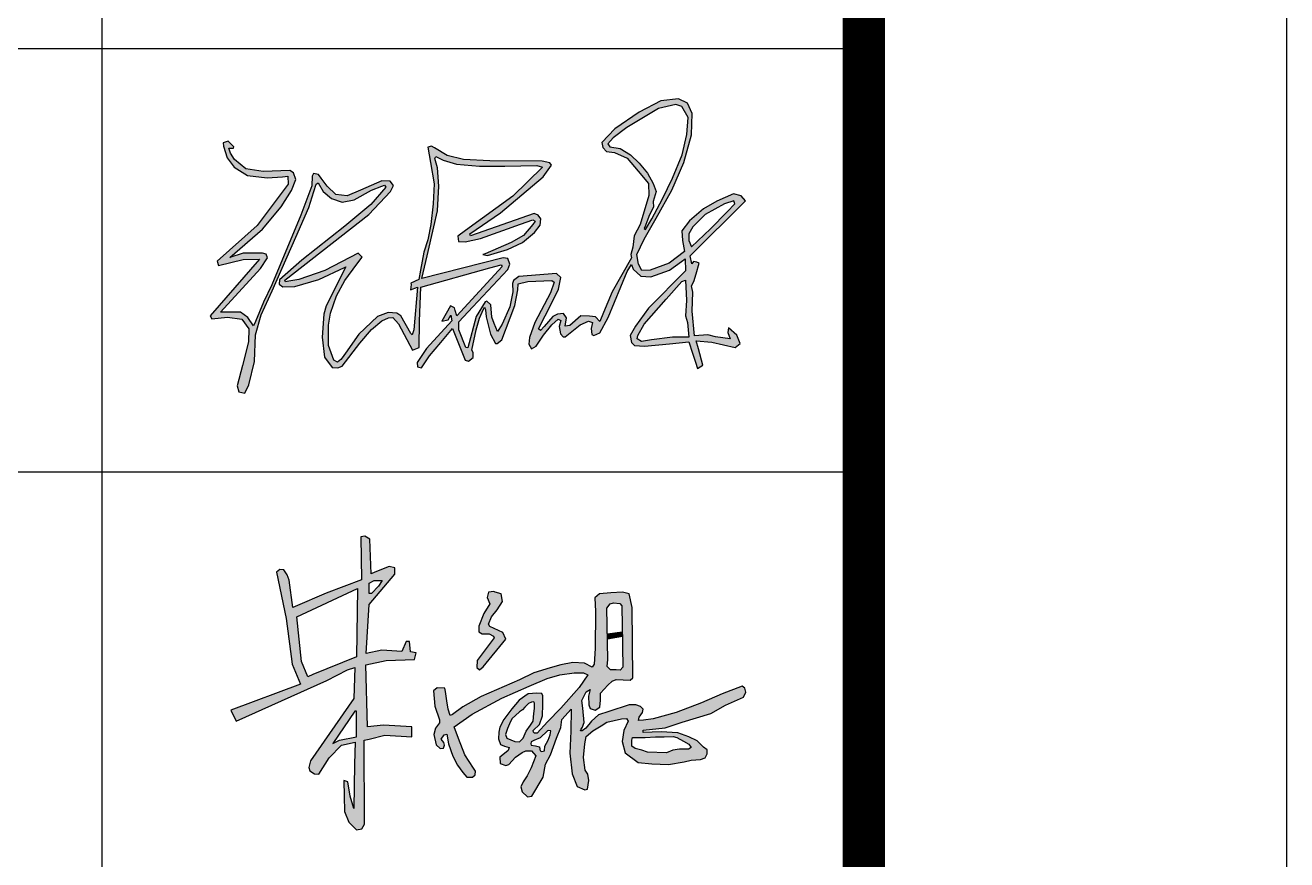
# Model space of a CAD drawing. Extents: x -409572 to -157272, y 600795 to 878326.
# Drawn here: x -338254 to -335272, y 856673 to 858645 of the extents above; entities that cross this region are included whole.
import ezdxf

# ---------------------------------------------------------------- set-up
doc = ezdxf.new("R2010")
doc.units = 0
doc.header["$LTSCALE"] = 1000
doc.header["$MEASUREMENT"] = 0
doc.layers.get('0').update_dxf_attribs({"linetype": 'CONTINUOUS'})
doc.layers.add('PUB_TITLE', color=4, linetype='CONTINUOUS')
doc.layers.add('TWT_TITLE', color=7, linetype='CONTINUOUS')

msp = doc.modelspace()

# ---------------------------------------------------------------- hatches: boundary and pattern name
h = msp.add_hatch(color=256)
h.paths.add_polyline_path([(-336702.3, 858039.5), (-336693.3, 858042.2), (-336690.9, 857994.4), (-336693.3, 857958.2), (-336688.4, 857942.7), (-336685.6, 857907.6), (-336724, 857908.2), (-336773.4, 857901.3), (-336797.1, 857897.9), (-336807.7, 857904), (-336805.7, 857911.8), (-336790.9, 857938.7), (-336738.9, 857997.9)], flags=16)
h.paths.add_polyline_path([(-336790.7, 858164.4), (-336787.8, 858162.5), (-336772.7, 858187.4), (-336747.3, 858234.7), (-336724.1, 858283.8), (-336701.5, 858338.9), (-336690.2, 858386.6), (-336687.3, 858427.2), (-336702.2, 858452.7), (-336716.4, 858458), (-336756.8, 858448.6), (-336832.2, 858403.2), (-336864.1, 858378.8), (-336876.9, 858365.1), (-336872.3, 858357.6), (-336847.3, 858353.8), (-336823.4, 858338.8), (-336802.6, 858319.3), (-336782.9, 858295.4), (-336769.6, 858271.2), (-336762.9, 858252.4), (-336769.9, 858228.3), (-336769.2, 858215.9), (-336779.8, 858193.3), (-336787.8, 858172)], flags=16)
h.paths.add_polyline_path([(-336685.1, 858136.3), (-336679.3, 858121.4), (-336634.2, 858163.6), (-336594.9, 858204.4), (-336576.9, 858223), (-336578.7, 858230), (-336600.9, 858222.7), (-336647, 858198), (-336675.6, 858168.4), (-336685.1, 858152)], flags=16)
h.paths.add_polyline_path([(-337761.9, 858354.4), (-337760.9, 858358), (-337774.5, 858371.2), (-337786.3, 858367), (-337785.4, 858358.9), (-337776.5, 858331.9), (-337760.2, 858309.6), (-337728.4, 858290.2), (-337681.7, 858284.7), (-337645.5, 858287.1), (-337632.9, 858288), (-337632.5, 858269.6), (-337706, 858172), (-337800.4, 858087.1), (-337797, 858077.5), (-337738.8, 858091), (-337700.4, 858092.2), (-337816.8, 857958.4), (-337812.5, 857950.8), (-337776.2, 857954.9), (-337742.1, 857950.5), (-337725.7, 857927.8), (-337726, 857896.5), (-337740.4, 857840.7), (-337752.9, 857792.7), (-337748.8, 857779), (-337734.9, 857775.7), (-337725.4, 857795.1), (-337712.1, 857850.2), (-337709.8, 857913.6), (-337696.5, 857961), (-337669.9, 858017.1), (-337614.6, 858144), (-337583.9, 858214.6), (-337572.1, 858252), (-337566.6, 858269.7), (-337561.8, 858272.5), (-337549.6, 858252.1), (-337529.9, 858235.4), (-337504.8, 858227), (-337476.2, 858232.4), (-337435.8, 858255.1), (-337411, 858264.6), (-337404.5, 858267.1), (-337401.2, 858262.3), (-337437.4, 858221.5), (-337498.2, 858169.8), (-337600.4, 858089.8), (-337652.6, 858043.6), (-337653.6, 858033.1), (-337645.1, 858026.9), (-337616.9, 858027.2), (-337559.9, 858044.3), (-337499.2, 858072.8), (-337496.1, 858074.3), (-337542.5, 857982.1), (-337548, 857962.3), (-337552.3, 857908.2), (-337546.4, 857860.4), (-337528.1, 857835.9), (-337514.7, 857835), (-337504.5, 857839.6), (-337463.3, 857893.5), (-337435.3, 857925.6), (-337411, 857946.7), (-337395, 857953.7), (-337384.8, 857954.6), (-337371.7, 857939), (-337338.2, 857877.1), (-337322.5, 857883.3), (-337322.4, 857945.9), (-337318.6, 858025.8), (-337155.9, 858071.5), (-337129, 858078.7), (-337126.6, 858074.6), (-337233.6, 857958), (-337237.6, 857970.5), (-337239.6, 857976.8), (-337248.5, 857982), (-337269.2, 857945.6), (-337254.3, 857948.6), (-337248.2, 857960.1), (-337245.2, 857946.2), (-337305.6, 857880.9), (-337327.5, 857847.6), (-337326.6, 857837.9), (-337317.2, 857835.2), (-337298.3, 857863.7), (-337271.6, 857895.3), (-337243.8, 857928.2), (-337214.4, 857853.6), (-337206.5, 857851.4), (-337195.3, 857859.9), (-337195, 857871.2), (-337198.2, 857877), (-337187.9, 857925.5), (-337180.1, 857953), (-337170.7, 857973.9), (-337168.7, 857978.4), (-337165.7, 857972.6), (-337164.2, 857956.2), (-337154.4, 857915), (-337142.4, 857893.2), (-337138.1, 857893.1), (-337127.6, 857901.8), (-337108, 857953.4), (-337096.8, 857983), (-337089.2, 858019.8), (-337089.1, 858034), (-337066, 858039.4), (-337009, 858041.8), (-337003.6, 858037.9), (-337012.1, 858012.4), (-337049.6, 857942.3), (-337062.1, 857906.9), (-337063.6, 857891), (-337057.5, 857880.2), (-337046.1, 857886.3), (-337028.7, 857912.4), (-337009.5, 857936.9), (-336994.1, 857950.5), (-336988.3, 857947.3), (-336992.1, 857932.7), (-336989.1, 857915.6), (-336982.8, 857908.3), (-336977.7, 857908.7), (-336942.1, 857936.8), (-336922.8, 857945.8), (-336913.4, 857942.6), (-336916, 857928.2), (-336915, 857914.5), (-336909.8, 857911.5), (-336896, 857918.4), (-336875.7, 857954.6), (-336831.1, 858063.1), (-336820.7, 858079.4), (-336817, 858068.4), (-336798.8, 858051.8), (-336775.5, 858050.5), (-336731, 858066), (-336702.6, 858086.8), (-336694.2, 858093), (-336693.5, 858064.4), (-336780.8, 857976.2), (-336811.8, 857933.8), (-336823.7, 857911.4), (-336820.6, 857894.9), (-336813.5, 857887.8), (-336790.5, 857886.5), (-336731.4, 857892.1), (-336685.5, 857896.5), (-336676.8, 857870.1), (-336669.7, 857848.4), (-336665, 857834.1), (-336652.2, 857841.5), (-336662.8, 857880), (-336668.1, 857899.4), (-336630.8, 857895.8), (-336575.7, 857883.7), (-336563.9, 857892.7), (-336572, 857912.3), (-336591.3, 857930), (-336593.5, 857919.1), (-336587.5, 857903.9), (-336622.7, 857908.3), (-336640.2, 857913), (-336672.1, 857911.2), (-336677.5, 857969.2), (-336676.2, 858014.2), (-336679, 858028.9), (-336673.5, 858039.1), (-336668.3, 858057.8), (-336661.3, 858082.5), (-336666.7, 858085.3), (-336674.6, 858086.3), (-336678.5, 858081.1), (-336682.4, 858100.4), (-336551.3, 858229.7), (-336561.4, 858241.9), (-336580, 858246.2), (-336619.2, 858229), (-336650.7, 858210.8), (-336684.1, 858183.1), (-336701.7, 858158.8), (-336700.7, 858136.5), (-336695.3, 858110.2), (-336731.9, 858082.9), (-336776.8, 858066.3), (-336796.8, 858065.7), (-336804.5, 858080.2), (-336808.3, 858103.5), (-336790.7, 858139.6), (-336762.3, 858188.8), (-336725.3, 858255.3), (-336697.3, 858320.9), (-336679.4, 858386.1), (-336677.6, 858436.2), (-336688.9, 858461.2), (-336709.8, 858471.4), (-336751.6, 858466.6), (-336802.9, 858439.2), (-336860.3, 858399.8), (-336891.3, 858368.2), (-336888.3, 858355.7), (-336880, 858346.7), (-336860.9, 858344.4), (-336831.1, 858330.7), (-336805.4, 858300.3), (-336780.4, 858270.6), (-336779.8, 858242.5), (-336800.1, 858174.1), (-336814.4, 858147.3), (-336818, 858120.5), (-336822.6, 858103), (-336821.1, 858095.3), (-336866.3, 858015.1), (-336886.9, 857966), (-336895.8, 857944.8), (-336906.1, 857956.2), (-336920.1, 857957.1), (-336940.4, 857958.5), (-336967, 857935.1), (-336977.3, 857933.7), (-336974.9, 857953.8), (-336981.5, 857963.6), (-336996, 857962.2), (-337007.1, 857956.4), (-337027.6, 857933.4), (-337036.1, 857923.8), (-337040.9, 857927.5), (-337025, 857958), (-337009.6, 857988.8), (-336993.5, 858021), (-336987.7, 858048.6), (-336998.3, 858057.9), (-337087.6, 858050.9), (-337099.5, 858041.8), (-337102.5, 858034.5), (-337101.3, 858015.1), (-337108.8, 857979.4), (-337126.6, 857938.2), (-337134.5, 857926.1), (-337137.9, 857920.9), (-337145.2, 857940.3), (-337150.9, 857955.4), (-337153.5, 857984.5), (-337162.6, 857993.2), (-337167, 857991.5), (-337187.8, 857956.8), (-337207.9, 857883), (-337212.5, 857883.2), (-337229.3, 857924.8), (-337229.3, 857938.2), (-337229.3, 857944.3), (-337196, 857979.2), (-337113.3, 858067.7), (-337108.1, 858080.4), (-337113.5, 858093.5), (-337124.4, 858095.3), (-337316.4, 858046.2), (-337304.1, 858100.1), (-337288.5, 858168.3), (-337279.7, 858206.7), (-337276.6, 858264.6), (-337279.1, 858308.4), (-337285.6, 858330.1), (-337283.1, 858334.8), (-337265.7, 858326.1), (-337234.6, 858316.7), (-337179.9, 858311.6), (-337120.5, 858312.3), (-337044.5, 858313.3), (-337031.1, 858309.5), (-337101.7, 858240.7), (-337212.9, 858160.2), (-337231.3, 858146.9), (-337229.5, 858134.2), (-337214.3, 858132.8), (-337178.1, 858141.1), (-337083.3, 858175.1), (-337054.3, 858185.5), (-337048.8, 858182), (-337053.8, 858173.7), (-337075.9, 858148.3), (-337105.2, 858131.3), (-337136.4, 858118), (-337166.5, 858105), (-337172.2, 858103.1), (-337161.3, 858101.2), (-337113.9, 858115.4), (-337078.8, 858131.8), (-337050.1, 858155.3), (-337037, 858172.7), (-337035.2, 858187.4), (-337041.7, 858196.3), (-337050.9, 858199.7), (-337201.7, 858147.6), (-337202.7, 858151.7), (-337130.6, 858201.9), (-337029.8, 858287.1), (-337010.3, 858314.6), (-337013.6, 858319.5), (-337031.8, 858323.8), (-337155.8, 858324.4), (-337217.9, 858327.6), (-337256.8, 858337.4), (-337286.8, 858355.3), (-337293.6, 858359.3), (-337302.5, 858356.6), (-337296.2, 858320.9), (-337287.3, 858270.1), (-337289.6, 858222.7), (-337295.3, 858174.2), (-337302.5, 858137.7), (-337311.4, 858108.8), (-337319.7, 858066), (-337323.9, 858044.4), (-337342.4, 858035.2), (-337341.9, 858032.6), (-337342.9, 858019.3), (-337326.6, 858026), (-337335.3, 857924.8), (-337339.2, 857913.5), (-337342.2, 857916.2), (-337366.3, 857958), (-337375.9, 857964.6), (-337396.3, 857966.1), (-337421.4, 857956.5), (-337465.5, 857914.9), (-337497.3, 857869.8), (-337504.9, 857859), (-337507.6, 857855.1), (-337515.7, 857848.7), (-337524.4, 857853.8), (-337536.9, 857888), (-337536.9, 857936.3), (-337532, 857964.8), (-337518, 858005.3), (-337498.7, 858041.9), (-337470.3, 858080), (-337457.9, 858096.7), (-337467.2, 858106.5), (-337545.5, 858065.2), (-337606.9, 858044), (-337630.6, 858040.1), (-337638.7, 858038.8), (-337640.2, 858042.6), (-337441.8, 858197.4), (-337390.3, 858252.2), (-337383.6, 858266.1), (-337391.5, 858276.2), (-337410.8, 858277.5), (-337461.6, 858255.3), (-337493, 858241.5), (-337519.4, 858245.3), (-337540.3, 858264.8), (-337554.6, 858283.9), (-337560.8, 858292.1), (-337572.2, 858294.4), (-337575.8, 858288.2), (-337576.6, 858265.7), (-337602.2, 858196.2), (-337671.3, 858031.7), (-337690.8, 857990.7), (-337710, 857944.6), (-337714.3, 857934.3), (-337728.1, 857954.2), (-337745.5, 857966.8), (-337763.5, 857966.8), (-337792.4, 857966.8), (-337698.2, 858070), (-337681.2, 858095.5), (-337684.6, 858104.1), (-337693.4, 858106.7), (-337738.6, 858106.2), (-337770.5, 858096.3), (-337693.5, 858162.9), (-337649.1, 858215.5), (-337624.2, 858254.3), (-337614.2, 858280.4), (-337619.6, 858295.8), (-337628.8, 858302), (-337691.4, 858299.5), (-337732.5, 858305.3), (-337759.1, 858327.7), (-337768.6, 858342.7), (-337772.4, 858354.3)])
h = msp.add_hatch(color=7)
h.paths.add_polyline_path([(-337448.8, 857133.2), (-337400.5, 857143.9), (-337334.1, 857146.2), (-337329.7, 857162), (-337343.1, 857163.9), (-337345.7, 857188.6), (-337353.5, 857188.8), (-337363.4, 857165.2), (-337410.9, 857167.9), (-337447.9, 857160.1), (-337441.1, 857275.8), (-337380.6, 857347.9), (-337380.3, 857362.8), (-337394, 857366.1), (-337427.2, 857352.5), (-337436.6, 857348.9), (-337439.1, 857430.7), (-337451.3, 857437.9), (-337460.5, 857436.1), (-337459, 857334.7), (-337542.7, 857303), (-337615.8, 857271), (-337621.6, 857269.1), (-337630, 857333.4), (-337635.1, 857346), (-337642.9, 857357.7), (-337652, 857358.4), (-337659.7, 857352.5), (-337637.1, 857243), (-337622.6, 857135.3), (-337603.1, 857088), (-337768.1, 857026.1), (-337755.6, 857000.6), (-337541.3, 857096.4), (-337492.5, 857121.7), (-337475.2, 857127.5), (-337477.2, 857053.6), (-337579.8, 856906.9), (-337583.9, 856891), (-337581.2, 856882.9), (-337570.2, 856876.2), (-337559.8, 856875.3), (-337535.6, 856913.3), (-337506.2, 856944), (-337473.7, 856951), (-337475.6, 856898.8), (-337477.3, 856793.9), (-337486.2, 856822.7), (-337491.6, 856857.1), (-337501.1, 856860), (-337500.1, 856823.3), (-337499.1, 856787.2), (-337489.2, 856761.6), (-337470.7, 856743.9), (-337458.1, 856746.1), (-337452.3, 856757.2), (-337453, 856955.4), (-337441.3, 856958), (-337404, 856967), (-337340.1, 856963.4), (-337340.1, 856987.3), (-337406.8, 856991), (-337445, 856986.9)])
h.paths.add_polyline_path([(-337471.3, 857152.5), (-337573.9, 857110.7), (-337585.6, 857105), (-337600.8, 857141.7), (-337612, 857246.7), (-337468.2, 857314.2)], flags=16)
h.paths.add_polyline_path([(-337471.3, 857024.2), (-337471.3, 856963.1), (-337510.8, 856955.2), (-337527.2, 856947.7), (-337474.8, 857024.2)], flags=16)
h.paths.add_polyline_path([(-337441.1, 857301.9), (-337441.1, 857326.4), (-337429.2, 857332.9), (-337410.3, 857332.9), (-337418.6, 857319.5), (-337435.2, 857302.3)], flags=16)
h = msp.add_hatch(color=7)
h.paths.add_polyline_path([(-336857.5, 857099), (-336823.9, 857097), (-336818, 857102.9), (-336819.3, 857269), (-336826.3, 857301.4), (-336842.4, 857305), (-336869.4, 857303.7), (-336896.5, 857300.9), (-336907.9, 857291.7), (-336906, 857259.4), (-336906.5, 857172.4), (-336909.2, 857135.2), (-336913.9, 857128.2), (-336931.7, 857137.6), (-336959.3, 857139.1), (-336988, 857133.7), (-337013.4, 857126.4), (-337051.8, 857114.4), (-337085.4, 857097.8), (-337176.2, 857059), (-337219.5, 857034.2), (-337244.3, 857015.8), (-337249.5, 857013.9), (-337254.2, 857029), (-337257.1, 857048.5), (-337260.2, 857070.2), (-337262, 857078.5), (-337280.4, 857078.9), (-337289.1, 857072.1), (-337285.9, 857035.5), (-337274.4, 857003.3), (-337274.6, 856996.4), (-337284.1, 856983.5), (-337288.3, 856968.6), (-337283, 856944.3), (-337273.2, 856935.9), (-337265.6, 856936.5), (-337262.8, 856944), (-337264.5, 856949.9), (-337270.6, 856958), (-337264, 856968.3), (-337257.3, 856969.7), (-337253.7, 856947), (-337243.6, 856917.9), (-337232.1, 856896), (-337219.8, 856879), (-337210.5, 856868.3), (-337197, 856867.7), (-337190.1, 856873.2), (-337189.7, 856882.4), (-337194.6, 856889.3), (-337215.2, 856921), (-337230.1, 856959.2), (-337240.4, 856987.2), (-337197.5, 857017), (-337127.7, 857054.9), (-337062.8, 857083.3), (-337019.9, 857101.3), (-336990.5, 857109.8), (-336956.1, 857114.8), (-336934.1, 857114.8), (-336924.2, 857109.5), (-336944.8, 857079.8), (-336988, 857030.8), (-337019.2, 856998.5), (-337043.6, 856972), (-337050.5, 856972.3), (-337052.6, 856974.6), (-337053.3, 856977.9), (-337038.1, 856992.6), (-337031.1, 857012.7), (-337030.4, 857039.4), (-337030.2, 857060.4), (-337032.5, 857065.6), (-337044.5, 857066.6), (-337064.8, 857065.2), (-337086.5, 857049.9), (-337103.6, 857029.7), (-337122.4, 857004), (-337131.9, 856986), (-337134.4, 856974.5), (-337135.4, 856958.7), (-337130.7, 856945.3), (-337120.9, 856941.5), (-337110.2, 856938), (-337112.6, 856931.2), (-337125, 856920.8), (-337132, 856915), (-337131.5, 856900.5), (-337118.1, 856895.5), (-337110.8, 856897.8), (-337095.1, 856915.2), (-337079.7, 856925.9), (-337070.7, 856930.6), (-337057.5, 856929.9), (-337047.3, 856918.4), (-337058, 856889.8), (-337067.5, 856871.4), (-337076.7, 856856.9), (-337082.2, 856844.9), (-337079.7, 856833), (-337066.5, 856821.8), (-337056.5, 856823), (-337029.9, 856867.6), (-337023.9, 856898.8), (-337012.3, 856920.8), (-336998.3, 856959.8), (-336988, 856985.3), (-336985.8, 857004.6), (-336963.4, 857028.3), (-336964.3, 856976.8), (-336966.9, 856924.5), (-336960.9, 856876.1), (-336949.1, 856846.2), (-336930.9, 856837.7), (-336924.7, 856839.9), (-336921.9, 856860.3), (-336924.1, 856875), (-336930.7, 856884.2), (-336934.3, 856914.2), (-336931.5, 856946.7), (-336927.9, 856963.8), (-336912.5, 856977.8), (-336892.9, 856989.6), (-336879.4, 856998.2), (-336844.9, 857005.5), (-336832.9, 857006.6), (-336829, 857000.3), (-336839.3, 856978.4), (-336843.2, 856952.6), (-336835.8, 856925.7), (-336804.9, 856902.3), (-336773, 856899.8), (-336733.7, 856897.7), (-336696.5, 856904.4), (-336680.2, 856908.3), (-336657.9, 856909.4), (-336646.5, 856914), (-336642.3, 856923.5), (-336641.7, 856932.3), (-336651, 856938.8), (-336665.9, 856953.9), (-336685.2, 856963.5), (-336711.1, 856972.9), (-336750.7, 856975.3), (-336793.5, 856973.7), (-336793.3, 856978.7), (-336741.2, 856984.4), (-336700.9, 856997.6), (-336633, 857018.1), (-336599.1, 857038.2), (-336556.2, 857057), (-336550.3, 857068.9), (-336553, 857078.6), (-336559.7, 857083.1), (-336606.3, 857064.8), (-336655.1, 857043.3), (-336715.6, 857020.9), (-336769.3, 857006.2), (-336792.6, 857002.6), (-336804.2, 857002.2), (-336803, 857010), (-336795.1, 857021.1), (-336793.7, 857028.4), (-336799.7, 857034.6), (-336811, 857039), (-336826.7, 857039), (-336874.6, 857023.4), (-336899.2, 857015.5), (-336915.2, 857000), (-336929.2, 856983.9), (-336937.7, 856977.3), (-336941.2, 856977.6), (-336939.8, 856981.2), (-336936.7, 856986.2), (-336934.1, 856993.4), (-336932.4, 856997.5), (-336935.8, 857030.8), (-336938, 857049.2), (-336928.3, 857069.6), (-336918.8, 857075.1), (-336922.6, 857059.6), (-336922.1, 857039), (-336918.6, 857030.5), (-336906.4, 857026), (-336895.4, 857033.3), (-336894.4, 857049.7), (-336894.4, 857066.7), (-336876.5, 857085.1), (-336866.8, 857095.1)])
h.paths.add_polyline_path([(-336878.3, 857129.2), (-336876.6, 857145.7), (-336879.1, 857267.6), (-336871.1, 857277.8), (-336863.6, 857279.8), (-336848.1, 857278.5), (-336843.5, 857273.1), (-336841.5, 857128.2), (-336848, 857121.1), (-336857, 857122), (-336870.2, 857121.7)], flags=16)
h.paths.add_polyline_path([(-336818.7, 856961.4), (-336788.6, 856961.8), (-336764.5, 856963.3), (-336743.7, 856963.5), (-336722.4, 856964.3), (-336713.9, 856961.4), (-336697.7, 856952.9), (-336685.3, 856946), (-336680, 856937.8), (-336685.9, 856934.2), (-336707.2, 856934), (-336723, 856931.7), (-336737.9, 856925.6), (-336783.2, 856926.9), (-336796.3, 856931.7), (-336812.4, 856935.4), (-336820.1, 856940.9), (-336819.9, 856955.7)], flags=16)
h.paths.add_polyline_path([(-337050.4, 857042.5), (-337050.1, 857030.6), (-337051.6, 857018.2), (-337053.6, 857000.5), (-337059.6, 856990.7), (-337069.5, 856976.8), (-337077.3, 856960.4), (-337085.7, 856951.4), (-337096.9, 856952.4), (-337115.9, 856959.9), (-337118.6, 856969.1), (-337114.1, 856982.8), (-337109.2, 856994.3), (-337103.4, 857006), (-337085.4, 857022.4), (-337078.9, 857027), (-337072.7, 857033.6), (-337064.4, 857041.8), (-337057.4, 857045.6), (-337051.8, 857045.7)], flags=16)
h.paths.add_polyline_path([(-337011.2, 856977.2), (-337012.8, 856968), (-337017.6, 856955.7), (-337026, 856941.1), (-337026.6, 856930), (-337033, 856928.8), (-337036.4, 856930.5), (-337037.6, 856934.2), (-337038, 856939.4), (-337047.7, 856942.3), (-337058, 856943.5), (-337058.6, 856947.1), (-337058.1, 856951.1), (-337052.1, 856954.9), (-337036.4, 856961.2), (-337019.1, 856977.2), (-337017.3, 856978.3)], flags=16)
for points in [[(-337117.8, 857194.4), (-337124.8, 857209.8), (-337155.4, 857224.4), (-337158.6, 857229.4), (-337152.1, 857246.6), (-337138.2, 857263.2), (-337125.5, 857282.8), (-337129.1, 857301.6), (-337143.4, 857305), (-337146.5, 857307), (-337158.7, 857305.5), (-337162.2, 857292.6), (-337155.7, 857277.4), (-337170.2, 857254.5), (-337181.9, 857224.6), (-337181.8, 857211.8), (-337174.1, 857206.7), (-337157.3, 857206.7), (-337147, 857201.6), (-337145.5, 857197.5), (-337185.9, 857143.5), (-337186.4, 857127.3), (-337180.4, 857121.8), (-337171.2, 857128.5)], [(-336842.6, 857211.8), (-336877.9, 857206.7), (-336877.6, 857194), (-336842.5, 857200.7)]]:
    msp.add_hatch(color=7).paths.add_polyline_path(points)

# ---------------------------------------------------------------- linework, layer by layer
for p, q in [((-336751.6, 858466.6), (-336802.9, 858439.2)), ((-336709.8, 858471.4), (-336751.6, 858466.6)), ((-336688.9, 858461.2), (-336709.8, 858471.4)), ((-336802.9, 858439.2), (-336860.3, 858399.8)), ((-336756.8, 858448.6), (-336832.2, 858403.2)), ((-336716.4, 858458), (-336756.8, 858448.6)), ((-336702.2, 858452.7), (-336716.4, 858458)), ((-336687.3, 858427.2), (-336702.2, 858452.7)), ((-336677.6, 858436.2), (-336688.9, 858461.2)), ((-336679.4, 858386.1), (-336677.6, 858436.2)), ((-336690.2, 858386.6), (-336687.3, 858427.2)), ((-336860.3, 858399.8), (-336891.3, 858368.2)), ((-336864.1, 858378.8), (-336876.9, 858365.1)), ((-336832.2, 858403.2), (-336864.1, 858378.8)), ((-336701.5, 858338.9), (-336690.2, 858386.6)), ((-336697.3, 858320.9), (-336679.4, 858386.1)), ((-337774.5, 858371.2), (-337786.3, 858367)), ((-337786.3, 858367), (-337785.4, 858358.9)), ((-337785.4, 858358.9), (-337776.5, 858331.9)), ((-337760.9, 858358), (-337774.5, 858371.2)), ((-337772.4, 858354.3), (-337761.9, 858354.4)), ((-337768.6, 858342.7), (-337772.4, 858354.3)), ((-337761.9, 858354.4), (-337760.9, 858358)), ((-337293.6, 858359.3), (-337302.5, 858356.6)), ((-337302.5, 858356.6), (-337296.2, 858320.9)), ((-337286.8, 858355.3), (-337293.6, 858359.3)), ((-337256.8, 858337.4), (-337286.8, 858355.3)), ((-336891.3, 858368.2), (-336888.3, 858355.7)), ((-336888.3, 858355.7), (-336880, 858346.7)), ((-336880, 858346.7), (-336860.9, 858344.4)), ((-336876.9, 858365.1), (-336872.3, 858357.6)), ((-336872.3, 858357.6), (-336847.3, 858353.8)), ((-336847.3, 858353.8), (-336823.4, 858338.8)), ((-337776.5, 858331.9), (-337760.2, 858309.6)), ((-337759.1, 858327.7), (-337768.6, 858342.7)), ((-337732.5, 858305.3), (-337759.1, 858327.7)), ((-337296.2, 858320.9), (-337287.3, 858270.1)), ((-337285.6, 858330.1), (-337283.1, 858334.8)), ((-337279.1, 858308.4), (-337285.6, 858330.1)), ((-337283.1, 858334.8), (-337265.7, 858326.1)), ((-337265.7, 858326.1), (-337234.6, 858316.7)), ((-337217.9, 858327.6), (-337256.8, 858337.4)), ((-337234.6, 858316.7), (-337179.9, 858311.6)), ((-337155.8, 858324.4), (-337217.9, 858327.6)), ((-337031.8, 858323.8), (-337155.8, 858324.4)), ((-337013.6, 858319.5), (-337031.8, 858323.8)), ((-337010.3, 858314.6), (-337013.6, 858319.5)), ((-336860.9, 858344.4), (-336831.1, 858330.7)), ((-336831.1, 858330.7), (-336805.4, 858300.3)), ((-336823.4, 858338.8), (-336802.6, 858319.3)), ((-336802.6, 858319.3), (-336782.9, 858295.4)), ((-336725.3, 858255.3), (-336697.3, 858320.9)), ((-336724.1, 858283.8), (-336701.5, 858338.9)), ((-337760.2, 858309.6), (-337728.4, 858290.2)), ((-337691.4, 858299.5), (-337732.5, 858305.3)), ((-337728.4, 858290.2), (-337681.7, 858284.7)), ((-337628.8, 858302), (-337691.4, 858299.5)), ((-337681.7, 858284.7), (-337645.5, 858287.1)), ((-337645.5, 858287.1), (-337632.9, 858288)), ((-337632.9, 858288), (-337632.5, 858269.6)), ((-337619.6, 858295.8), (-337628.8, 858302)), ((-337614.2, 858280.4), (-337619.6, 858295.8)), ((-337575.8, 858288.2), (-337576.6, 858265.7)), ((-337572.2, 858294.4), (-337575.8, 858288.2)), ((-337560.8, 858292.1), (-337572.2, 858294.4)), ((-337554.6, 858283.9), (-337560.8, 858292.1)), ((-337276.6, 858264.6), (-337279.1, 858308.4)), ((-337179.9, 858311.6), (-337120.5, 858312.3)), ((-337130.6, 858201.9), (-337029.8, 858287.1)), ((-337120.5, 858312.3), (-337044.5, 858313.3)), ((-337031.1, 858309.5), (-337101.7, 858240.7)), ((-337044.5, 858313.3), (-337031.1, 858309.5)), ((-337029.8, 858287.1), (-337010.3, 858314.6)), ((-336805.4, 858300.3), (-336780.4, 858270.6)), ((-336782.9, 858295.4), (-336769.6, 858271.2)), ((-337632.5, 858269.6), (-337706, 858172)), ((-337624.2, 858254.3), (-337614.2, 858280.4)), ((-337576.6, 858265.7), (-337602.2, 858196.2)), ((-337572.1, 858252), (-337566.6, 858269.7)), ((-337566.6, 858269.7), (-337561.8, 858272.5)), ((-337561.8, 858272.5), (-337549.6, 858252.1)), ((-337540.3, 858264.8), (-337554.6, 858283.9)), ((-337519.4, 858245.3), (-337540.3, 858264.8)), ((-337410.8, 858277.5), (-337461.6, 858255.3)), ((-337401.2, 858262.3), (-337437.4, 858221.5)), ((-337435.8, 858255.1), (-337411, 858264.6)), ((-337411, 858264.6), (-337404.5, 858267.1)), ((-337391.5, 858276.2), (-337410.8, 858277.5)), ((-337404.5, 858267.1), (-337401.2, 858262.3)), ((-337383.6, 858266.1), (-337391.5, 858276.2)), ((-337390.3, 858252.2), (-337383.6, 858266.1)), ((-337287.3, 858270.1), (-337289.6, 858222.7)), ((-337279.7, 858206.7), (-337276.6, 858264.6)), ((-336780.4, 858270.6), (-336779.8, 858242.5)), ((-336769.6, 858271.2), (-336762.9, 858252.4)), ((-336747.3, 858234.7), (-336724.1, 858283.8)), ((-337649.1, 858215.5), (-337624.2, 858254.3)), ((-337583.9, 858214.6), (-337572.1, 858252)), ((-337549.6, 858252.1), (-337529.9, 858235.4)), ((-337529.9, 858235.4), (-337504.8, 858227)), ((-337493, 858241.5), (-337519.4, 858245.3)), ((-337504.8, 858227), (-337476.2, 858232.4)), ((-337461.6, 858255.3), (-337493, 858241.5)), ((-337476.2, 858232.4), (-337435.8, 858255.1)), ((-337441.8, 858197.4), (-337390.3, 858252.2)), ((-337101.7, 858240.7), (-337212.9, 858160.2)), ((-336779.8, 858242.5), (-336800.1, 858174.1)), ((-336772.7, 858187.4), (-336747.3, 858234.7)), ((-336762.9, 858252.4), (-336769.9, 858228.3)), ((-336769.9, 858228.3), (-336769.2, 858215.9)), ((-336762.3, 858188.8), (-336725.3, 858255.3)), ((-336682.4, 858100.4), (-336551.3, 858229.7)), ((-336619.2, 858229), (-336650.7, 858210.8)), ((-336580, 858246.2), (-336619.2, 858229)), ((-336578.7, 858230), (-336600.9, 858222.7)), ((-336561.4, 858241.9), (-336580, 858246.2)), ((-336576.9, 858223), (-336578.7, 858230)), ((-336551.3, 858229.7), (-336561.4, 858241.9)), ((-337693.5, 858162.9), (-337649.1, 858215.5)), ((-337640.2, 858042.6), (-337441.8, 858197.4)), ((-337614.6, 858144), (-337583.9, 858214.6)), ((-337437.4, 858221.5), (-337498.2, 858169.8)), ((-337289.6, 858222.7), (-337295.3, 858174.2)), ((-337288.5, 858168.3), (-337279.7, 858206.7)), ((-337202.7, 858151.7), (-337130.6, 858201.9)), ((-337050.9, 858199.7), (-337201.7, 858147.6)), ((-337041.7, 858196.3), (-337050.9, 858199.7)), ((-336769.2, 858215.9), (-336779.8, 858193.3)), ((-336650.7, 858210.8), (-336684.1, 858183.1)), ((-336647, 858198), (-336675.6, 858168.4)), ((-336600.9, 858222.7), (-336647, 858198)), ((-336634.2, 858163.6), (-336594.9, 858204.4)), ((-336594.9, 858204.4), (-336576.9, 858223)), ((-337706, 858172), (-337800.4, 858087.1)), ((-337602.2, 858196.2), (-337671.3, 858031.7)), ((-337498.2, 858169.8), (-337600.4, 858089.8)), ((-337304.1, 858100.1), (-337288.5, 858168.3)), ((-337295.3, 858174.2), (-337302.5, 858137.7)), ((-337178.1, 858141.1), (-337083.3, 858175.1)), ((-337083.3, 858175.1), (-337054.3, 858185.5)), ((-337053.8, 858173.7), (-337075.9, 858148.3)), ((-337054.3, 858185.5), (-337048.8, 858182)), ((-337048.8, 858182), (-337053.8, 858173.7)), ((-337050.1, 858155.3), (-337037, 858172.7)), ((-337035.2, 858187.4), (-337041.7, 858196.3)), ((-337037, 858172.7), (-337035.2, 858187.4)), ((-336800.1, 858174.1), (-336814.4, 858147.3)), ((-336790.7, 858139.6), (-336762.3, 858188.8)), ((-336787.8, 858172), (-336790.7, 858164.4)), ((-336779.8, 858193.3), (-336787.8, 858172)), ((-336787.8, 858162.5), (-336772.7, 858187.4)), ((-336684.1, 858183.1), (-336701.7, 858158.8)), ((-336675.6, 858168.4), (-336685.1, 858152)), ((-337770.5, 858096.3), (-337693.5, 858162.9)), ((-337669.9, 858017.1), (-337614.6, 858144)), ((-337302.5, 858137.7), (-337311.4, 858108.8)), ((-337212.9, 858160.2), (-337231.3, 858146.9)), ((-337231.3, 858146.9), (-337229.5, 858134.2)), ((-337214.3, 858132.8), (-337178.1, 858141.1)), ((-337201.7, 858147.6), (-337202.7, 858151.7)), ((-337075.9, 858148.3), (-337105.2, 858131.3)), ((-337078.8, 858131.8), (-337050.1, 858155.3)), ((-336814.4, 858147.3), (-336818, 858120.5)), ((-336808.3, 858103.5), (-336790.7, 858139.6)), ((-336790.7, 858164.4), (-336787.8, 858162.5)), ((-336701.7, 858158.8), (-336700.7, 858136.5)), ((-336685.1, 858152), (-336685.1, 858136.3)), ((-336679.3, 858121.4), (-336634.2, 858163.6)), ((-337311.4, 858108.8), (-337319.7, 858066)), ((-337229.5, 858134.2), (-337214.3, 858132.8)), ((-337136.4, 858118), (-337166.5, 858105)), ((-337161.3, 858101.2), (-337113.9, 858115.4)), ((-337105.2, 858131.3), (-337136.4, 858118)), ((-337113.9, 858115.4), (-337078.8, 858131.8)), ((-336818, 858120.5), (-336822.6, 858103)), ((-336695.3, 858110.2), (-336731.9, 858082.9)), ((-336700.7, 858136.5), (-336695.3, 858110.2)), ((-336685.1, 858136.3), (-336679.3, 858121.4)), ((-336679.3, 858121.4), (-336679.3, 858121.4)), ((-337700.4, 858092.2), (-337816.8, 857958.4)), ((-337800.4, 858087.1), (-337797, 858077.5)), ((-337797, 858077.5), (-337738.8, 858091)), ((-337738.6, 858106.2), (-337770.5, 858096.3)), ((-337738.8, 858091), (-337700.4, 858092.2)), ((-337693.4, 858106.7), (-337738.6, 858106.2)), ((-337698.2, 858070), (-337681.2, 858095.5)), ((-337684.6, 858104.1), (-337693.4, 858106.7)), ((-337681.2, 858095.5), (-337684.6, 858104.1)), ((-337600.4, 858089.8), (-337652.6, 858043.6)), ((-337467.2, 858106.5), (-337545.5, 858065.2)), ((-337498.7, 858041.9), (-337470.3, 858080)), ((-337470.3, 858080), (-337457.9, 858096.7)), ((-337457.9, 858096.7), (-337467.2, 858106.5)), ((-337316.4, 858046.2), (-337304.1, 858100.1)), ((-337124.4, 858095.3), (-337316.4, 858046.2)), ((-337166.5, 858105), (-337172.2, 858103.1)), ((-337172.2, 858103.1), (-337161.3, 858101.2)), ((-337155.9, 858071.5), (-337129, 858078.7)), ((-337129, 858078.7), (-337126.6, 858074.6)), ((-337113.5, 858093.5), (-337124.4, 858095.3)), ((-337108.1, 858080.4), (-337113.5, 858093.5)), ((-337113.3, 858067.7), (-337108.1, 858080.4)), ((-336821.1, 858095.3), (-336866.3, 858015.1)), ((-336831.1, 858063.1), (-336820.7, 858079.4)), ((-336822.6, 858103), (-336821.1, 858095.3)), ((-336820.7, 858079.4), (-336817, 858068.4)), ((-336804.5, 858080.2), (-336808.3, 858103.5)), ((-336796.8, 858065.7), (-336804.5, 858080.2)), ((-336731.9, 858082.9), (-336776.8, 858066.3)), ((-336731, 858066), (-336702.6, 858086.8)), ((-336702.6, 858086.8), (-336694.2, 858093)), ((-336694.2, 858093), (-336693.5, 858064.4)), ((-336678.5, 858081.1), (-336682.4, 858100.4)), ((-336674.6, 858086.3), (-336678.5, 858081.1)), ((-336666.7, 858085.3), (-336674.6, 858086.3)), ((-336668.3, 858057.8), (-336661.3, 858082.5)), ((-336661.3, 858082.5), (-336666.7, 858085.3)), ((-337792.4, 857966.8), (-337698.2, 858070)), ((-337545.5, 858065.2), (-337606.9, 858044)), ((-337559.9, 858044.3), (-337499.2, 858072.8)), ((-337496.1, 858074.3), (-337542.5, 857982.1)), ((-337499.2, 858072.8), (-337496.1, 858074.3)), ((-337319.7, 858066), (-337323.9, 858044.4)), ((-337318.6, 858025.8), (-337155.9, 858071.5)), ((-337126.6, 858074.6), (-337233.6, 857958)), ((-337196, 857979.2), (-337113.3, 858067.7)), ((-337087.6, 858050.9), (-337099.5, 858041.8)), ((-336998.3, 858057.9), (-337087.6, 858050.9)), ((-336987.7, 858048.6), (-336998.3, 858057.9)), ((-336993.5, 858021), (-336987.7, 858048.6)), ((-336875.7, 857954.6), (-336831.1, 858063.1)), ((-336817, 858068.4), (-336798.8, 858051.8)), ((-336798.8, 858051.8), (-336775.5, 858050.5)), ((-336776.8, 858066.3), (-336796.8, 858065.7)), ((-336693.5, 858064.4), (-336780.8, 857976.2)), ((-336775.5, 858050.5), (-336731, 858066)), ((-336673.5, 858039.1), (-336668.3, 858057.8)), ((-337671.3, 858031.7), (-337690.8, 857990.7)), ((-337652.6, 858043.6), (-337653.6, 858033.1)), ((-337653.6, 858033.1), (-337645.1, 858026.9)), ((-337645.1, 858026.9), (-337616.9, 858027.2)), ((-337638.7, 858038.8), (-337640.2, 858042.6)), ((-337630.6, 858040.1), (-337638.7, 858038.8)), ((-337606.9, 858044), (-337630.6, 858040.1)), ((-337616.9, 858027.2), (-337559.9, 858044.3)), ((-337518, 858005.3), (-337498.7, 858041.9)), ((-337341.9, 858032.6), (-337342.9, 858019.3)), ((-337342.9, 858019.3), (-337326.6, 858026)), ((-337323.9, 858044.4), (-337342.4, 858035.2)), ((-337342.4, 858035.2), (-337341.9, 858032.6)), ((-337326.6, 858026), (-337335.3, 857924.8)), ((-337322.4, 857945.9), (-337318.6, 858025.8)), ((-337099.5, 858041.8), (-337102.5, 858034.5)), ((-337102.5, 858034.5), (-337101.3, 858015.1)), ((-337096.8, 857983), (-337089.2, 858019.8)), ((-337089.2, 858019.8), (-337089.1, 858034)), ((-337089.1, 858034), (-337066, 858039.4)), ((-337066, 858039.4), (-337009, 858041.8)), ((-337003.6, 858037.9), (-337012.1, 858012.4)), ((-337009.6, 857988.8), (-336993.5, 858021)), ((-337009, 858041.8), (-337003.6, 858037.9)), ((-336738.9, 857997.9), (-336702.3, 858039.5)), ((-336702.3, 858039.5), (-336693.3, 858042.2)), ((-336693.3, 858042.2), (-336690.9, 857994.4)), ((-336679, 858028.9), (-336673.5, 858039.1)), ((-336676.2, 858014.2), (-336679, 858028.9)), ((-337690.8, 857990.7), (-337710, 857944.6)), ((-337696.5, 857961), (-337669.9, 858017.1)), ((-337532, 857964.8), (-337518, 858005.3)), ((-337167, 857991.5), (-337187.8, 857956.8)), ((-337162.6, 857993.2), (-337167, 857991.5)), ((-337153.5, 857984.5), (-337162.6, 857993.2)), ((-337101.3, 858015.1), (-337108.8, 857979.4)), ((-337012.1, 858012.4), (-337049.6, 857942.3)), ((-337025, 857958), (-337009.6, 857988.8)), ((-336866.3, 858015.1), (-336886.9, 857966)), ((-336790.9, 857938.7), (-336738.9, 857997.9)), ((-336690.9, 857994.4), (-336693.3, 857958.2)), ((-336677.5, 857969.2), (-336676.2, 858014.2)), ((-337816.8, 857958.4), (-337812.5, 857950.8)), ((-337763.5, 857966.8), (-337792.4, 857966.8)), ((-337745.5, 857966.8), (-337763.5, 857966.8)), ((-337728.1, 857954.2), (-337745.5, 857966.8)), ((-337709.8, 857913.6), (-337696.5, 857961)), ((-337548, 857962.3), (-337552.3, 857908.2)), ((-337542.5, 857982.1), (-337548, 857962.3)), ((-337536.9, 857936.3), (-337532, 857964.8)), ((-337396.3, 857966.1), (-337421.4, 857956.5)), ((-337375.9, 857964.6), (-337396.3, 857966.1)), ((-337366.3, 857958), (-337375.9, 857964.6)), ((-337248.5, 857982), (-337269.2, 857945.6)), ((-337254.3, 857948.6), (-337248.2, 857960.1)), ((-337239.6, 857976.8), (-337248.5, 857982)), ((-337248.2, 857960.1), (-337245.2, 857946.2)), ((-337237.6, 857970.5), (-337239.6, 857976.8)), ((-337233.6, 857958), (-337237.6, 857970.5)), ((-337229.3, 857944.3), (-337196, 857979.2)), ((-337180.1, 857953), (-337170.7, 857973.9)), ((-337170.7, 857973.9), (-337168.7, 857978.4)), ((-337168.7, 857978.4), (-337165.7, 857972.6)), ((-337165.7, 857972.6), (-337164.2, 857956.2)), ((-337150.9, 857955.4), (-337153.5, 857984.5)), ((-337108.8, 857979.4), (-337126.6, 857938.2)), ((-337108, 857953.4), (-337096.8, 857983)), ((-336996, 857962.2), (-337007.1, 857956.4)), ((-336981.5, 857963.6), (-336996, 857962.2)), ((-336974.9, 857953.8), (-336981.5, 857963.6)), ((-336940.4, 857958.5), (-336967, 857935.1)), ((-336920.1, 857957.1), (-336940.4, 857958.5)), ((-336886.9, 857966), (-336895.8, 857944.8)), ((-336780.8, 857976.2), (-336811.8, 857933.8)), ((-336693.3, 857958.2), (-336688.4, 857942.7)), ((-336672.1, 857911.2), (-336677.5, 857969.2)), ((-337812.5, 857950.8), (-337776.2, 857954.9)), ((-337776.2, 857954.9), (-337742.1, 857950.5)), ((-337742.1, 857950.5), (-337725.7, 857927.8)), ((-337714.3, 857934.3), (-337728.1, 857954.2)), ((-337710, 857944.6), (-337714.3, 857934.3)), ((-337536.9, 857888), (-337536.9, 857936.3)), ((-337421.4, 857956.5), (-337465.5, 857914.9)), ((-337435.3, 857925.6), (-337411, 857946.7)), ((-337411, 857946.7), (-337395, 857953.7)), ((-337395, 857953.7), (-337384.8, 857954.6)), ((-337384.8, 857954.6), (-337371.7, 857939)), ((-337371.7, 857939), (-337338.2, 857877.1)), ((-337342.2, 857916.2), (-337366.3, 857958)), ((-337322.5, 857883.3), (-337322.4, 857945.9)), ((-337245.2, 857946.2), (-337305.6, 857880.9)), ((-337269.2, 857945.6), (-337254.3, 857948.6)), ((-337229.3, 857938.2), (-337229.3, 857944.3)), ((-337229.3, 857924.8), (-337229.3, 857938.2)), ((-337187.8, 857956.8), (-337207.9, 857883)), ((-337187.9, 857925.5), (-337180.1, 857953)), ((-337164.2, 857956.2), (-337154.4, 857915)), ((-337145.2, 857940.3), (-337150.9, 857955.4)), ((-337137.9, 857920.9), (-337145.2, 857940.3)), ((-337126.6, 857938.2), (-337134.5, 857926.1)), ((-337127.6, 857901.8), (-337108, 857953.4)), ((-337049.6, 857942.3), (-337062.1, 857906.9)), ((-337040.9, 857927.5), (-337025, 857958)), ((-337027.6, 857933.4), (-337036.1, 857923.8)), ((-337028.7, 857912.4), (-337009.5, 857936.9)), ((-337007.1, 857956.4), (-337027.6, 857933.4)), ((-337009.5, 857936.9), (-336994.1, 857950.5)), ((-336994.1, 857950.5), (-336988.3, 857947.3)), ((-336988.3, 857947.3), (-336992.1, 857932.7)), ((-336992.1, 857932.7), (-336989.1, 857915.6)), ((-336977.7, 857908.7), (-336942.1, 857936.8)), ((-336977.3, 857933.7), (-336974.9, 857953.8)), ((-336967, 857935.1), (-336977.3, 857933.7)), ((-336942.1, 857936.8), (-336922.8, 857945.8)), ((-336922.8, 857945.8), (-336913.4, 857942.6)), ((-336906.1, 857956.2), (-336920.1, 857957.1)), ((-336913.4, 857942.6), (-336916, 857928.2)), ((-336895.8, 857944.8), (-336906.1, 857956.2)), ((-336896, 857918.4), (-336875.7, 857954.6)), ((-336811.8, 857933.8), (-336823.7, 857911.4)), ((-336805.7, 857911.8), (-336790.9, 857938.7)), ((-336688.4, 857942.7), (-336685.6, 857907.6)), ((-336591.3, 857930), (-336593.5, 857919.1)), ((-336572, 857912.3), (-336591.3, 857930)), ((-337725.7, 857927.8), (-337726, 857896.5)), ((-337712.1, 857850.2), (-337709.8, 857913.6)), ((-337552.3, 857908.2), (-337546.4, 857860.4)), ((-337465.5, 857914.9), (-337497.3, 857869.8)), ((-337463.3, 857893.5), (-337435.3, 857925.6)), ((-337339.2, 857913.5), (-337342.2, 857916.2)), ((-337335.3, 857924.8), (-337339.2, 857913.5)), ((-337271.6, 857895.3), (-337243.8, 857928.2)), ((-337243.8, 857928.2), (-337214.4, 857853.6)), ((-337212.5, 857883.2), (-337229.3, 857924.8)), ((-337198.2, 857877), (-337187.9, 857925.5)), ((-337154.4, 857915), (-337142.4, 857893.2)), ((-337138.1, 857893.1), (-337127.6, 857901.8)), ((-337134.5, 857926.1), (-337137.9, 857920.9)), ((-337062.1, 857906.9), (-337063.6, 857891)), ((-337046.1, 857886.3), (-337028.7, 857912.4)), ((-337036.1, 857923.8), (-337040.9, 857927.5)), ((-336989.1, 857915.6), (-336982.8, 857908.3)), ((-336982.8, 857908.3), (-336977.7, 857908.7)), ((-336916, 857928.2), (-336915, 857914.5)), ((-336915, 857914.5), (-336909.8, 857911.5)), ((-336909.8, 857911.5), (-336896, 857918.4)), ((-336823.7, 857911.4), (-336820.6, 857894.9)), ((-336807.7, 857904), (-336805.7, 857911.8)), ((-336797.1, 857897.9), (-336807.7, 857904)), ((-336773.4, 857901.3), (-336797.1, 857897.9)), ((-336724, 857908.2), (-336773.4, 857901.3)), ((-336685.6, 857907.6), (-336724, 857908.2)), ((-336640.2, 857913), (-336672.1, 857911.2)), ((-336662.8, 857880), (-336668.1, 857899.4)), ((-336668.1, 857899.4), (-336630.8, 857895.8)), ((-336622.7, 857908.3), (-336640.2, 857913)), ((-336587.5, 857903.9), (-336622.7, 857908.3)), ((-336593.5, 857919.1), (-336587.5, 857903.9)), ((-336563.9, 857892.7), (-336572, 857912.3)), ((-337726, 857896.5), (-337740.4, 857840.7)), ((-337524.4, 857853.8), (-337536.9, 857888)), ((-337497.3, 857869.8), (-337504.9, 857859)), ((-337504.5, 857839.6), (-337463.3, 857893.5)), ((-337338.2, 857877.1), (-337322.5, 857883.3)), ((-337305.6, 857880.9), (-337327.5, 857847.6)), ((-337298.3, 857863.7), (-337271.6, 857895.3)), ((-337207.9, 857883), (-337212.5, 857883.2)), ((-337195, 857871.2), (-337198.2, 857877)), ((-337195.3, 857859.9), (-337195, 857871.2)), ((-337142.4, 857893.2), (-337138.1, 857893.1)), ((-337063.6, 857891), (-337057.5, 857880.2)), ((-337057.5, 857880.2), (-337046.1, 857886.3)), ((-336820.6, 857894.9), (-336813.5, 857887.8)), ((-336813.5, 857887.8), (-336790.5, 857886.5)), ((-336790.5, 857886.5), (-336731.4, 857892.1)), ((-336731.4, 857892.1), (-336685.5, 857896.5)), ((-336685.5, 857896.5), (-336676.8, 857870.1)), ((-336676.8, 857870.1), (-336669.7, 857848.4)), ((-336652.2, 857841.5), (-336662.8, 857880)), ((-336630.8, 857895.8), (-336575.7, 857883.7)), ((-336575.7, 857883.7), (-336563.9, 857892.7)), ((-337740.4, 857840.7), (-337752.9, 857792.7)), ((-337725.4, 857795.1), (-337712.1, 857850.2)), ((-337546.4, 857860.4), (-337528.1, 857835.9)), ((-337515.7, 857848.7), (-337524.4, 857853.8)), ((-337507.6, 857855.1), (-337515.7, 857848.7)), ((-337514.7, 857835), (-337504.5, 857839.6)), ((-337504.9, 857859), (-337507.6, 857855.1)), ((-337327.5, 857847.6), (-337326.6, 857837.9)), ((-337317.2, 857835.2), (-337298.3, 857863.7)), ((-337214.4, 857853.6), (-337206.5, 857851.4)), ((-337206.5, 857851.4), (-337195.3, 857859.9)), ((-336669.7, 857848.4), (-336665, 857834.1)), ((-336665, 857834.1), (-336652.2, 857841.5)), ((-337528.1, 857835.9), (-337514.7, 857835)), ((-337326.6, 857837.9), (-337317.2, 857835.2)), ((-337752.9, 857792.7), (-337748.8, 857779)), ((-337734.9, 857775.7), (-337725.4, 857795.1)), ((-337748.8, 857779), (-337734.9, 857775.7))]:
    msp.add_line(p, q)
for points in [[(-337473.7, 856951), (-337475.6, 856898.8), (-337477.3, 856793.9), (-337486.2, 856822.7), (-337491.6, 856857.1), (-337501.1, 856860), (-337500.1, 856823.3), (-337499.1, 856787.2), (-337489.2, 856761.6), (-337470.7, 856743.9), (-337458.1, 856746.1), (-337452.3, 856757.2), (-337453, 856955.4), (-337441.3, 856958), (-337404, 856967), (-337340.1, 856963.4), (-337340.1, 856987.3), (-337406.8, 856991), (-337445, 856986.9), (-337448.8, 857133.2), (-337400.5, 857143.9), (-337334.1, 857146.2), (-337329.7, 857162), (-337343.1, 857163.9), (-337345.7, 857188.6), (-337353.5, 857188.8), (-337363.4, 857165.2), (-337410.9, 857167.9), (-337447.9, 857160.1), (-337441.1, 857275.8), (-337380.6, 857347.9), (-337380.3, 857362.8), (-337394, 857366.1), (-337427.2, 857352.5), (-337436.6, 857348.9), (-337439.1, 857430.7), (-337451.3, 857437.9), (-337460.5, 857436.1), (-337459, 857334.7), (-337542.7, 857303), (-337615.8, 857271), (-337621.6, 857269.1), (-337630, 857333.4), (-337635.1, 857346), (-337642.9, 857357.7), (-337652, 857358.4), (-337659.7, 857352.5), (-337637.1, 857243), (-337622.6, 857135.3), (-337603.1, 857088), (-337768.1, 857026.1), (-337755.6, 857000.6), (-337541.3, 857096.4), (-337492.5, 857121.7), (-337475.2, 857127.5), (-337477.2, 857053.6), (-337579.8, 856906.9), (-337583.9, 856891), (-337581.2, 856882.9), (-337570.2, 856876.2), (-337559.8, 856875.3), (-337535.6, 856913.3), (-337506.2, 856944)], [(-337262, 857078.5), (-337280.4, 857078.9), (-337289.1, 857072.1), (-337285.9, 857035.5), (-337274.4, 857003.3), (-337274.6, 856996.4), (-337284.1, 856983.5), (-337288.3, 856968.6), (-337283, 856944.3), (-337273.2, 856935.9), (-337265.6, 856936.5), (-337262.8, 856944), (-337264.5, 856949.9), (-337270.6, 856958), (-337264, 856968.3), (-337257.3, 856969.7), (-337253.7, 856947), (-337243.6, 856917.9), (-337232.1, 856896), (-337219.8, 856879), (-337210.5, 856868.3), (-337197, 856867.7), (-337190.1, 856873.2), (-337189.7, 856882.4), (-337194.6, 856889.3), (-337215.2, 856921), (-337230.1, 856959.2), (-337240.4, 856987.2), (-337197.5, 857017), (-337127.7, 857054.9), (-337062.8, 857083.3), (-337019.9, 857101.3), (-336990.5, 857109.8), (-336956.1, 857114.8), (-336934.1, 857114.8), (-336924.2, 857109.5), (-336944.8, 857079.8), (-336988, 857030.8), (-337019.2, 856998.5), (-337043.6, 856972), (-337050.5, 856972.3), (-337052.6, 856974.6), (-337053.3, 856977.9), (-337038.1, 856992.6), (-337031.1, 857012.7), (-337030.4, 857039.4), (-337030.2, 857060.4), (-337032.5, 857065.6), (-337044.5, 857066.6), (-337064.8, 857065.2), (-337086.5, 857049.9), (-337103.6, 857029.7), (-337122.4, 857004), (-337131.9, 856986), (-337134.4, 856974.5), (-337135.4, 856958.7), (-337130.7, 856945.3), (-337120.9, 856941.5), (-337110.2, 856938), (-337112.6, 856931.2), (-337125, 856920.8), (-337132, 856915), (-337131.5, 856900.5), (-337118.1, 856895.5), (-337110.8, 856897.8), (-337095.1, 856915.2), (-337079.7, 856925.9), (-337070.7, 856930.6), (-337057.5, 856929.9), (-337047.3, 856918.4), (-337058, 856889.8), (-337067.5, 856871.4), (-337076.7, 856856.9), (-337082.2, 856844.9), (-337079.7, 856833), (-337066.5, 856821.8), (-337056.5, 856823), (-337029.9, 856867.6), (-337023.9, 856898.8), (-337012.3, 856920.8), (-336998.3, 856959.8), (-336988, 856985.3), (-336985.8, 857004.6), (-336963.4, 857028.3), (-336964.3, 856976.8), (-336966.9, 856924.5), (-336960.9, 856876.1), (-336949.1, 856846.2), (-336930.9, 856837.7), (-336924.7, 856839.9), (-336921.9, 856860.3), (-336924.1, 856875), (-336930.7, 856884.2), (-336934.3, 856914.2), (-336931.5, 856946.7), (-336927.9, 856963.8), (-336912.5, 856977.8), (-336892.9, 856989.6), (-336879.4, 856998.2), (-336844.9, 857005.5), (-336832.9, 857006.6), (-336829, 857000.3), (-336839.3, 856978.4), (-336843.2, 856952.6), (-336835.8, 856925.7), (-336804.9, 856902.3), (-336773, 856899.8), (-336733.7, 856897.7), (-336696.5, 856904.4), (-336680.2, 856908.3), (-336657.9, 856909.4), (-336646.5, 856914), (-336642.3, 856923.5), (-336641.7, 856932.3), (-336651, 856938.8), (-336665.9, 856953.9), (-336685.2, 856963.5), (-336711.1, 856972.9), (-336750.7, 856975.3), (-336793.5, 856973.7), (-336793.3, 856978.7), (-336741.2, 856984.4), (-336700.9, 856997.6), (-336633, 857018.1), (-336599.1, 857038.2), (-336556.2, 857057), (-336550.3, 857068.9), (-336553, 857078.6), (-336559.7, 857083.1), (-336606.3, 857064.8), (-336655.1, 857043.3), (-336715.6, 857020.9), (-336769.3, 857006.2), (-336792.6, 857002.6), (-336804.2, 857002.2), (-336803, 857010), (-336795.1, 857021.1), (-336793.7, 857028.4), (-336799.7, 857034.6), (-336811, 857039), (-336826.7, 857039), (-336874.6, 857023.4), (-336899.2, 857015.5), (-336915.2, 857000), (-336929.2, 856983.9), (-336937.7, 856977.3), (-336941.2, 856977.6), (-336939.8, 856981.2), (-336936.7, 856986.2), (-336934.1, 856993.4), (-336932.4, 856997.5), (-336935.8, 857030.8), (-336938, 857049.2), (-336928.3, 857069.6), (-336918.8, 857075.1), (-336922.6, 857059.6), (-336922.1, 857039), (-336918.6, 857030.5), (-336906.4, 857026), (-336895.4, 857033.3), (-336894.4, 857049.7), (-336894.4, 857066.7), (-336876.5, 857085.1), (-336866.8, 857095.1), (-336857.5, 857099), (-336823.9, 857097), (-336818, 857102.9), (-336819.3, 857269), (-336826.3, 857301.4), (-336842.4, 857305), (-336869.4, 857303.7), (-336896.5, 857300.9), (-336907.9, 857291.7), (-336906, 857259.4), (-336906.5, 857172.4), (-336909.2, 857135.2), (-336913.9, 857128.2), (-336931.7, 857137.6), (-336959.3, 857139.1), (-336988, 857133.7), (-337013.4, 857126.4), (-337051.8, 857114.4), (-337085.4, 857097.8), (-337176.2, 857059), (-337219.5, 857034.2), (-337244.3, 857015.8), (-337249.5, 857013.9), (-337254.2, 857029), (-337257.1, 857048.5), (-337260.2, 857070.2)], [(-337146.5, 857307), (-337158.7, 857305.5), (-337162.2, 857292.6), (-337155.7, 857277.4), (-337170.2, 857254.5), (-337181.9, 857224.6), (-337181.8, 857211.8), (-337174.1, 857206.7), (-337157.3, 857206.7), (-337147, 857201.6), (-337145.5, 857197.5), (-337185.9, 857143.5), (-337186.4, 857127.3), (-337180.4, 857121.8), (-337171.2, 857128.5), (-337117.8, 857194.4), (-337124.8, 857209.8), (-337155.4, 857224.4), (-337158.6, 857229.4), (-337152.1, 857246.6), (-337138.2, 857263.2), (-337125.5, 857282.8), (-337129.1, 857301.6), (-337143.4, 857305), (-337143.4, 857305), (-337143.4, 857305)], [(-336879.1, 857267.6), (-336871.1, 857277.8), (-336863.6, 857279.8), (-336848.1, 857278.5), (-336843.5, 857273.1), (-336841.5, 857128.2), (-336848, 857121.1), (-336857, 857122), (-336870.2, 857121.7), (-336878.3, 857129.2), (-336876.6, 857145.7), (-336879.1, 857267.6)]]:
    msp.add_lwpolyline(points, close=True)
for points in [[(-337441.1, 857326.4), (-337429.2, 857332.9), (-337410.3, 857332.9), (-337418.6, 857319.5), (-337435.2, 857302.3), (-337441.1, 857301.9), (-337441.1, 857326.4)], [(-337612, 857246.7), (-337468.2, 857314.2), (-337471.3, 857152.5), (-337573.9, 857110.7), (-337585.6, 857105), (-337600.8, 857141.7), (-337612, 857246.7)], [(-336877.9, 857206.7), (-336842.6, 857211.8), (-336842.5, 857200.7), (-336877.6, 857194), (-336877.9, 857206.7)], [(-337085.4, 857022.4), (-337103.4, 857006), (-337109.2, 856994.3), (-337114.1, 856982.8), (-337118.6, 856969.1), (-337115.9, 856959.9), (-337096.9, 856952.4), (-337085.7, 856951.4), (-337077.3, 856960.4), (-337069.5, 856976.8), (-337059.6, 856990.7), (-337053.6, 857000.5), (-337051.6, 857018.2), (-337050.1, 857030.6), (-337050.4, 857042.5), (-337051.8, 857045.7), (-337057.4, 857045.6), (-337064.4, 857041.8), (-337072.7, 857033.6), (-337078.9, 857027), (-337085.4, 857022.4)], [(-337474.8, 857024.2), (-337527.2, 856947.7), (-337510.8, 856955.2), (-337471.3, 856963.1), (-337471.3, 857024.2), (-337474.8, 857024.2)], [(-337019.1, 856977.2), (-337036.4, 856961.2), (-337052.1, 856954.9), (-337058.1, 856951.1), (-337058.6, 856947.1), (-337058, 856943.5), (-337047.7, 856942.3), (-337038, 856939.4), (-337037.6, 856934.2), (-337036.4, 856930.5), (-337033, 856928.8), (-337026.6, 856930), (-337026, 856941.1), (-337017.6, 856955.7), (-337012.8, 856968), (-337011.2, 856977.2), (-337017.3, 856978.3), (-337019.1, 856977.2)], [(-336788.6, 856961.8), (-336764.5, 856963.3), (-336743.7, 856963.5), (-336722.4, 856964.3), (-336713.9, 856961.4), (-336697.7, 856952.9), (-336685.3, 856946), (-336680, 856937.8), (-336685.9, 856934.2), (-336707.2, 856934), (-336723, 856931.7), (-336737.9, 856925.6), (-336783.2, 856926.9), (-336796.3, 856931.7), (-336812.4, 856935.4), (-336820.1, 856940.9), (-336819.9, 856955.7), (-336818.7, 856961.4), (-336788.6, 856961.8)]]:
    msp.add_lwpolyline(points)
at = {"layer": 'PUB_TITLE', "color": 4}
for p, q in [((-338072.1, 853589.8), (-338072.1, 860589.8)), ((-341772, 858589.8), (-336272, 858589.8)), ((-341772, 857589.8), (-336272, 857589.8))]:
    msp.add_line(p, q, dxfattribs=at)
at = {"layer": 'TWT_TITLE', "color": 4}
msp.add_lwpolyline([(-409572, 836325.7), (-335272, 836325.7), (-335272, 878325.7), (-409572, 878325.7)], close=True, dxfattribs=at)
at = {"layer": 'TWT_TITLE', "color": 4, "const_width": 100}
msp.add_lwpolyline([(-407072, 837325.7), (-336272, 837325.7), (-336272, 877325.7), (-407072, 877325.7)], close=True, dxfattribs=at)

doc.saveas('drawing.dxf')
